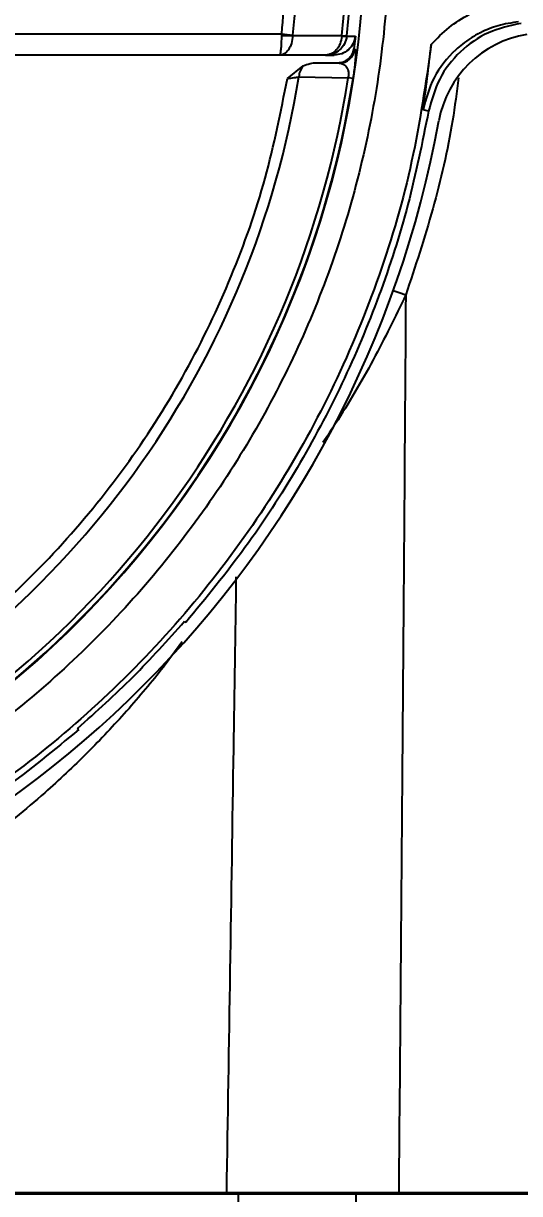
# Model space of a CAD drawing. Header units: millimetres. Extents: x 1726 to 4771, y 590 to 2743.
# Drawn here: x 2660.8 to 2707.2, y 2150 to 2259.2 of the extents above; entities that cross this region are included whole.
import ezdxf

# ---------------------------------------------------------------- set-up
doc = ezdxf.new("R2010")
doc.units = ezdxf.units.MM
doc.layers.add('AM_5', color=3, linetype='Continuous', lineweight=25)
doc.styles.add('SLDTEXTSTYLE1', font='txt.shx', dxfattribs={"width": 0.7, "bigfont": 'gbcbig.shx'})
doc.dimstyles.new('SLDDIMSTYLE12$0', dxfattribs={"dimtxt": 12, "dimasz": 10, "dimexe": 0, "dimexo": 0.0625, "dimgap": 0.875, "dimtad": 1, "dimdec": 1, "dimlfac": 1.8, "dimrnd": 1e-09, "dimzin": 12, "dimdsep": 46, "dimtxsty": 'SLDTEXTSTYLE1', "dimcen": 0.09, "dimdle": 8.16, "dimclrd": 3, "dimclre": 3, "dimadec": 0, "dimazin": 3, "dimtfac": 1, "dimtdec": 1, "dimtofl": 0, "dimtmove": 0, "dimatfit": 3, "dimfxl": 0, "dimfrac": 2, "dimtolj": 1, "dimlwd": 5, "dimlwe": 5, "dimarcsym": 0})

# ---------------------------------------------------------------- blocks, each defined once
blk = doc.blocks.new('*D50')
at = {"layer": 'AM_5', "color": 3, "lineweight": 5, "transparency": 16777216}
blk.add_line((2709.52, 2483.68), (2315.12, 2483.68), dxfattribs=at)
at = {"layer": 'AM_5', "color": 3, "linetype": 'Continuous', "lineweight": 5, "transparency": 16777216}
for p, q in [((2315.12, 2473.68), (2315.12, 2159.89)), ((2721.19, 2149.89), (2315.12, 2149.89))]:
    blk.add_line(p, q, dxfattribs=at)
at = {"layer": 'AM_5', "color": 3, "transparency": 16777216}
for points in [[(2313.45, 2473.68), (2316.78, 2473.68), (2315.12, 2483.68)], [(2313.45, 2159.89), (2316.78, 2159.89), (2315.12, 2149.89)]]:
    blk.add_solid(points, dxfattribs=at)
at = {"layer": 'Defpoints', "color": 0, "transparency": 16777216}
for p in [(2709.58, 2483.68), (2315.12, 2149.89), (2721.26, 2149.89)]:
    blk.add_point(p, dxfattribs=at)
at = {"layer": 'AM_5', "color": 0, "transparency": 16777216, "insert": (2300.53, 2316.79), "char_height": 12, "attachment_point": 5, "rotation": 90, "style": 'SLDTEXTSTYLE1'}
blk.add_mtext('\\A1;{\\H2.28571x;335}', dxfattribs=at)

msp = doc.modelspace()

# ---------------------------------------------------------------- linework, layer by layer
at = {"color": 7, "linetype": 'Continuous', "lineweight": 25}
for p, q in [((2634.262, 2258.244), (2684.953, 2258.244)), ((2684.95, 2258.084), (2684.953, 2258.244)), ((2684.953, 2258.244), (2685.979, 2258.124)), ((2685.976, 2258.084), (2685.979, 2258.124)), ((2685.976, 2258.084), (2690.561, 2258.092)), ((2690.561, 2258.092), (2690.556, 2258.023)), ((2690.561, 2258.092), (2691.023, 2258.04)), ((2691.022, 2258.023), (2691.023, 2258.04)), ((2691.022, 2258.023), (2691.826, 2258.025)), ((2691.826, 2258.025), (2691.688, 2256.849)), ((2684.752, 2256.244), (2634.262, 2256.244)), ((2689.047, 2256.244), (2684.752, 2256.244)), ((2689.047, 2256.244), (2689.835, 2256.244)), ((2691.688, 2256.849), (2691.783, 2256.816)), ((2685.473, 2254.06), (2686.948, 2255.235)), ((2688.255, 2255.534), (2690.296, 2255.5)), ((2688.255, 2255.534), (2690.199, 2255.534)), ((2690.199, 2255.534), (2690.296, 2255.5)), ((2686.544, 2254.211), (2691.144, 2254.128)), ((2691.604, 2254.057), (2691.144, 2254.128)), ((2698.657, 2251.006), (2698.14, 2251.125)), ((2675.875, 2203.391), (2675.986, 2203.28)), ((2665.991, 2193.285), (2665.88, 2193.396)), ((2680.902, 2150.034), (2646.465, 2150.034)), ((2680.902, 2090.034), (2680.902, 2150.034)), ((2691.898, 2150.034), (2680.902, 2150.034)), ((2691.898, 2090.034), (2691.898, 2150.034)), ((2750.58, 2150.034), (2691.898, 2150.034))]:
    msp.add_line(p, q, dxfattribs=at)
at = {"color": 7, "linetype": 'Continuous', "lineweight": 25, "flags": 128}
msp.add_lwpolyline([(2695.367, 2234.276), (2695.906, 2234.088), (2696.53, 2233.855)], dxfattribs=at)
at = {"color": 7, "linetype": 'Continuous', "lineweight": 25}
for centre, radius, start, end in [((2601.237, 2268.034), 91.48, 295.79034, 90), ((2601.237, 2268.034), 90.341, 353.64897, 186.35103), ((2601.237, 2268.034), 89.875, 353.64897, 186.35103), ((2601.237, 2268.034), 85.319, 353.33017, 186.66983), ((2685.463, 2272.407), 14.333, 267.94984, 272.05016), ((2709.455, 2248.315), 10, 99.26876, 169.67306), ((2690.789, 2259.849), 1.841, 262.72931, 277.27069), ((2690.294, 2257.001), 1.5, 270.08726, 352.92929), ((2688.305, 2254.108), 1.764, 140.30131, 176.6646), ((2601.237, 2268.034), 91.441, 295.8591, 351.20762), ((2601.237, 2268.034), 90.976, 296.72238, 351.20762), ((2601.237, 2268.034), 86.42, 298.74814, 350.7957), ((2601.237, 2268.034), 100, 280.32694, 349.67306)]:
    msp.add_arc(centre, radius, start, end, dxfattribs=at)
for points in [[(2601.237, 2361.774), (2604.305, 2361.687), (2610.44, 2361.513), (2619.554, 2360.11), (2628.492, 2357.885), (2637.168, 2354.777), (2645.497, 2350.839), (2653.4, 2346.101), (2660.801, 2340.613), (2667.628, 2334.425), (2673.816, 2327.598), (2679.305, 2320.197), (2684.042, 2312.294), (2687.981, 2303.964), (2691.085, 2295.289), (2693.324, 2286.351), (2694.676, 2277.237), (2695.128, 2268.034), (2694.676, 2258.831), (2693.324, 2249.717), (2691.085, 2240.779), (2687.981, 2232.103), (2684.042, 2223.774), (2679.305, 2215.871), (2673.816, 2208.47), (2667.628, 2201.643), (2660.801, 2195.455), (2653.4, 2189.966), (2645.497, 2185.229), (2637.168, 2181.291), (2628.492, 2178.183), (2619.554, 2175.958), (2610.44, 2174.554), (2604.305, 2174.38), (2601.237, 2174.293)], [(2698.911, 2257.244), (2698.387, 2253.593), (2697.339, 2246.289), (2694.219, 2235.646), (2690.011, 2225.403), (2684.656, 2215.703), (2678.251, 2206.663), (2670.87, 2198.401), (2662.608, 2191.02), (2653.568, 2184.615), (2643.868, 2179.26), (2633.625, 2175.052), (2622.981, 2171.932), (2615.678, 2170.884), (2612.027, 2170.36)], [(2698.657, 2251.006), (2698.069, 2248.092), (2696.893, 2242.264), (2694.141, 2233.77), (2690.693, 2225.541), (2686.493, 2217.67), (2681.648, 2210.169), (2677.873, 2205.576), (2675.986, 2203.28)], [(2665.88, 2193.396), (2667.635, 2194.972), (2671.146, 2198.125), (2674.299, 2201.636), (2675.875, 2203.391)], [(2665.991, 2193.285), (2663.695, 2191.397), (2659.101, 2187.623), (2651.601, 2182.778), (2643.73, 2178.578), (2635.501, 2175.13), (2627.007, 2172.378), (2621.179, 2171.202), (2618.265, 2170.614)]]:
    msp.add_open_spline(points, degree=3, dxfattribs=at)
for points, knots in [([(2684.953, 2258.244), (2685.204, 2261.139), (2685.711, 2266.979), (2685.309, 2275.836), (2684.026, 2284.699), (2681.776, 2293.424), (2678.613, 2301.86), (2674.592, 2309.865), (2669.802, 2317.317), (2664.315, 2324.165), (2658.151, 2330.411), (2651.305, 2336.033), (2643.821, 2340.957), (2635.81, 2345.079), (2627.405, 2348.327), (2618.752, 2350.63), (2610.001, 2352.058), (2604.142, 2352.234), (2601.237, 2352.32)], [0, 0, 0, 0, 0.0612816, 0.1235957, 0.1866179, 0.25, 0.3133821, 0.3764043, 0.4387184, 0.5, 0.5612816, 0.6235957, 0.6866179, 0.75, 0.8133821, 0.8764043, 0.9387184, 1, 1, 1, 1]), ([(2698.911, 2257.244), (2699.445, 2257.797), (2700.509, 2258.899), (2702.466, 2260.118), (2704.595, 2261.005), (2706.11, 2261.233), (2706.869, 2261.348)], [0, 0, 0, 0, 0.250755, 0.4999887, 0.7492331, 1, 1, 1, 1]), ([(2707.058, 2259.357), (2706.417, 2259.261), (2705.193, 2259.076), (2703.714, 2258.474), (2702.625, 2257.859), (2701.859, 2257.317), (2700.571, 2256.222), (2698.992, 2254.263), (2698.42, 2252.157), (2698.14, 2251.125)], [0, 0, 0, 0, 0.1490594, 0.2844868, 0.3652537, 0.4374076, 0.5004523, 0.7554677, 1, 1, 1, 1]), ([(2707.308, 2259.208), (2706.262, 2258.982), (2704.174, 2258.53), (2701.525, 2256.651), (2699.504, 2254.106), (2698.939, 2252.04), (2698.657, 2251.006)], [0, 0, 0, 0, 0.2500652, 0.4994456, 0.7493864, 1, 1, 1, 1]), ([(2684.752, 2256.244), (2684.767, 2256.254), (2684.796, 2256.274), (2684.842, 2256.441), (2684.893, 2256.774), (2684.936, 2257.353), (2684.946, 2257.845), (2684.95, 2258.084)], [0, 0, 0, 0, 0.1553964, 0.29072, 0.5004185, 0.7579424, 1, 1, 1, 1]), ([(2685.976, 2258.084), (2685.945, 2257.829), (2685.885, 2257.326), (2685.589, 2256.724), (2685.198, 2256.321), (2684.9, 2256.27), (2684.752, 2256.244)], [0, 0, 0, 0, 0.2581175, 0.5105957, 0.7570845, 1, 1, 1, 1]), ([(2690.556, 2258.023), (2690.514, 2257.776), (2690.43, 2257.286), (2690.064, 2256.706), (2689.587, 2256.318), (2689.226, 2256.269), (2689.047, 2256.244)], [0, 0, 0, 0, 0.25771855, 0.5102636, 0.7568818, 1, 1, 1, 1]), ([(2691.022, 2258.023), (2690.967, 2257.776), (2690.858, 2257.286), (2690.378, 2256.706), (2689.754, 2256.318), (2689.282, 2256.269), (2689.047, 2256.244)], [0, 0, 0, 0, 0.2577186, 0.5102636, 0.7568818, 1, 1, 1, 1]), ([(2691.826, 2258.025), (2691.773, 2257.785), (2691.668, 2257.306), (2691.198, 2256.724), (2690.567, 2256.322), (2690.079, 2256.27), (2689.835, 2256.244)], [0, 0, 0, 0, 0.2499161, 0.4998772, 0.7499002, 1, 1, 1, 1]), ([(2698.14, 2251.125), (2698.277, 2252.097), (2698.55, 2254.03), (2698.791, 2256.176), (2698.911, 2257.244)], [0, 0, 0, 0, 0.50244267, 1, 1, 1, 1]), ([(2690.199, 2255.534), (2690.38, 2255.553), (2690.742, 2255.591), (2691.212, 2255.887), (2691.565, 2256.317), (2691.647, 2256.671), (2691.688, 2256.849)], [0, 0, 0, 0, 0.2499186, 0.499876, 0.7499727, 1, 1, 1, 1]), ([(2691.783, 2256.816), (2691.803, 2256.782), (2691.841, 2256.716), (2691.841, 2256.29), (2691.811, 2255.784), (2691.765, 2255.28), (2691.699, 2254.699), (2691.635, 2254.266), (2691.604, 2254.057)], [0, 0, 0, 0, 0.2597299, 0.4990195, 0.62722, 0.7512491, 0.8793275, 1, 1, 1, 1]), ([(2686.948, 2255.235), (2687.157, 2255.323), (2687.576, 2255.5), (2688.029, 2255.523), (2688.255, 2255.534)], [0, 0, 0, 0, 0.5015357, 1, 1, 1, 1]), ([(2690.296, 2255.5), (2690.348, 2255.496), (2690.438, 2255.488), (2690.534, 2255.462), (2690.584, 2255.444), (2690.7, 2255.399), (2690.897, 2255.278), (2691.084, 2255.02), (2691.165, 2254.73), (2691.181, 2254.602), (2691.183, 2254.51), (2691.183, 2254.508), (2691.184, 2254.5), (2691.184, 2254.47), (2691.183, 2254.404), (2691.175, 2254.284), (2691.155, 2254.185), (2691.144, 2254.128)], [0, 0, 0, 0, 0.1217269, 0.2099398, 0.2378007, 0.2458562, 0.4997256, 0.7487915, 0.7976044, 0.8866435, 0.8867081, 0.8872334, 0.8887064, 0.894283, 0.9157321, 0.9505797, 1, 1, 1, 1]), ([(2642.788, 2193.511), (2645.153, 2194.888), (2650.318, 2197.894), (2657.59, 2203.659), (2664.622, 2210.53), (2670.837, 2218.242), (2676.128, 2226.615), (2680.366, 2235.488), (2683.599, 2244.653), (2684.852, 2250.945), (2685.473, 2254.06)], [0, 0, 0, 0, 0.10705542, 0.2337559, 0.36214929, 0.49140617, 0.62066306, 0.74905644, 0.87575692, 1, 1, 1, 1]), ([(2685.473, 2254.06), (2685.586, 2254.077), (2685.801, 2254.11), (2686.179, 2254.163), (2686.403, 2254.192), (2686.544, 2254.211)], [0, 0, 0, 0, 0.2900635, 0.5536035, 1, 1, 1, 1]), ([(2701.46, 2254.133), (2701.287, 2252.794), (2700.756, 2248.663), (2699.173, 2241.852), (2697.411, 2236.521), (2696.53, 2233.855)], [0, 0, 0, 0, 0.1934825, 0.5967468, 1, 1, 1, 1]), ([(2696.53, 2233.855), (2695.542, 2231.823), (2693.553, 2227.729), (2690.851, 2223.134), (2689.191, 2220.677), (2688.798, 2220.095)], [0, 0, 0, 0, 0.429234, 0.8648232, 1, 1, 1, 1]), ([(2696.53, 2233.855), (2696.429, 2219.787), (2696.228, 2191.847), (2695.992, 2163.907), (2695.874, 2150.034)], [0, 0, 0, 0, 0.5034857, 1, 1, 1, 1]), ([(2679.804, 2150.034), (2680.027, 2163.863), (2680.335, 2183.035), (2680.624, 2202.206), (2680.704, 2207.548)], [0, 0, 0, 0, 0.7213374, 1, 1, 1, 1]), ([(2675.653, 2201.489), (2675.078, 2200.698), (2673.504, 2198.535), (2670.529, 2195.023), (2666.814, 2191.075), (2663.276, 2187.753), (2660.069, 2185.049), (2657.421, 2183.002), (2654.943, 2181.251), (2652.754, 2179.829), (2650.798, 2178.673), (2649.135, 2177.784), (2647.778, 2177.153), (2646.769, 2176.779), (2646.148, 2176.656), (2646.075, 2176.783), (2646.041, 2176.843)], [0, 0, 0, 0, 0.06459584, 0.17680485, 0.28646913, 0.39601463, 0.46901481, 0.54196126, 0.60474451, 0.66748232, 0.72478535, 0.78205463, 0.83781389, 0.89355585, 0.95042493, 1, 1, 1, 1]), ([(2695.874, 2150.034), (2695.038, 2150.034), (2693.365, 2150.034), (2690.829, 2150.034), (2688.367, 2150.034), (2686.034, 2150.034), (2683.916, 2150.034), (2681.65, 2150.034), (2680.507, 2150.034), (2679.804, 2150.034)], [0, 0, 0, 0, 0.13170164, 0.26340302, 0.39510563, 0.5268083, 0.6584953, 0.79018262, 1, 1, 1, 1])]:
    msp.add_open_spline(points, degree=3, knots=knots, dxfattribs=at)

# ---------------------------------------------------------------- dimensions: what is measured, and where the dimension line sits
at = {"layer": 'AM_5'}
dim = msp.add_linear_dim(base=(2315.118, 2149.894), p1=(2709.58, 2483.68), p2=(2721.256, 2149.894), angle=90, text='{\\H2.28571x;335}', dimstyle='SLDDIMSTYLE12$0', override={"dimlfac": 1}, dxfattribs=at)
dim.commit()
dim.dimension.update_dxf_attribs({"geometry": '*D50', "text_midpoint": (2300.529, 2316.787)})

doc.saveas('drawing.dxf')
